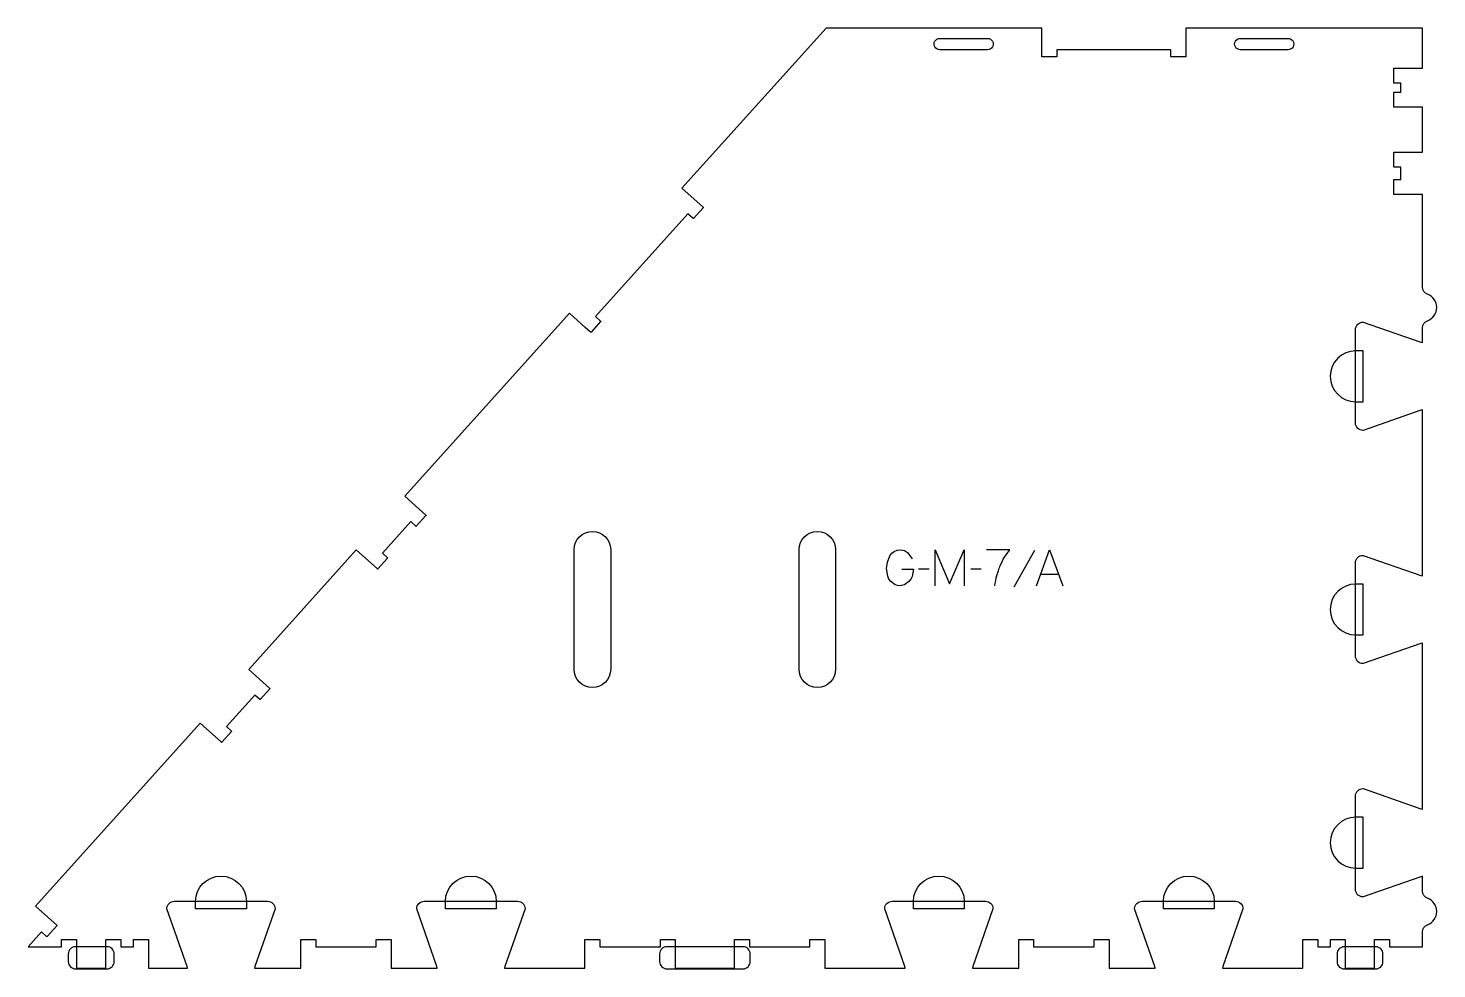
# Model space of a CAD drawing. Header units: millimetres. Extents: x -715 to 462, y -350 to 436.
import ezdxf

# ---------------------------------------------------------------- set-up
doc = ezdxf.new("R2010")
doc.units = ezdxf.units.MM
for name, color, linetype, true_color in [('1_ANYTOOL_1MMDEEP_LABELS_S', 2, 'Continuous', 0xffff00), ('3_ANYTOOL_CUTTHROUGH_INSID', 4, 'Continuous', 0x00ffff), ('4_ANYTOOL_CUTTHROUGH_OUTSI', 5, 'Continuous', 0x0000ff), ('5_ANYTOOL_HALF_MILL_9MM_IN', 3, 'Continuous', 0x00ff00)]:
    doc.layers.add(name, color=color, linetype=linetype, true_color=true_color)

msp = doc.modelspace()

# ---------------------------------------------------------------- linework, layer by layer
at = {"layer": '1_ANYTOOL_1MMDEEP_LABELS_S'}
for p, q in [((125.6, -0.5), (108.4, -31.2)), ((37.7, -16.1), (28.9, -16.2)), ((81.2, -16.1), (72.4, -16.2)), ((130.8, -20.4), (145.7, -20.4))]:
    msp.add_line(p, q, dxfattribs=at)
for points in [[(14.8, -16.2), (24.6, -16.2), (23.5, -22.2), (22.4, -24.5), (20.8, -26.5), (17.2, -29.1), (13.2, -30), (11.1, -29.8), (9.2, -29.2), (5.6, -26.5), (4.1, -24.5), (3, -22), (2.1, -15.5), (2.8, -10.2), (4.8, -5.1), (6.4, -2.8), (8.4, -1.3), (10.9, -0.3), (13.8, 0), (17.1, -0.6), (19.7, -2.3), (23.4, -7.4)], [(42.8, -30), (42.8, 0), (54.8, -28.4), (66.8, -0.1), (66.8, -30)], [(127.3, -30), (138.2, 0), (149.3, -30)]]:
    msp.add_lwpolyline(points, dxfattribs=at)
msp.add_lwpolyline([(92.7, -30, -0.028789), (94.2, -21.3), (95.5, -17.4, -0.025533), (97.1, -13.2), (98.6, -9.9, -0.047754), (103.3, -2.3), (105, 0), (85.5, 0)], format="xyb", dxfattribs=at)
at = {"layer": '3_ANYTOOL_CUTTHROUGH_INSID'}
for points in [[(46.5, 427.4), (86.5, 427.4, -1.000001), (86.5, 417.9), (46.5, 417.9, -1.000001)], [(337.7, 427.4, -1.000001), (337.7, 417.9), (297.7, 417.9, -1.000001), (297.7, 427.4)], [(-228.5, 0.2), (-228.5, -99.8, -1), (-259, -99.8), (-259, 0.2, -1)], [(-40.5, 0.2), (-40.5, -99.8, -1), (-71, -99.8), (-71, 0.2, -1)]]:
    msp.add_lwpolyline(points, format="xyb", close=True, dxfattribs=at)
at = {"layer": '4_ANYTOOL_CUTTHROUGH_OUTSI'}
msp.add_lwpolyline([(-582.3, -349.6), (-582.6, -348.2), (-599.5, -299.9), (-599.5, -299.8, -0.414214), (-593.2, -293.6), (-515.2, -293.6, -0.414214), (-509, -299.8), (-509, -299.9), (-525.9, -348.2), (-526.1, -349.6), (-487.5, -349.6), (-487.5, -325.8, -0.414214), (-487.3, -325.6), (-475.3, -325.6, -0.414214), (-475, -325.8), (-475, -331.6), (-424.5, -331.6), (-424.5, -325.8, -0.414214), (-424.3, -325.6), (-412.3, -325.6, -0.414214), (-412, -325.8), (-412, -349.6), (-373.4, -349.6), (-373.7, -348.2), (-390.6, -299.9), (-390.6, -299.8, -0.414214), (-384.3, -293.6), (-306.3, -293.6, -0.414214), (-300.1, -299.8), (-300.1, -299.9), (-317, -348.2), (-317.2, -349.6), (-250, -349.6), (-250, -325.8, -0.414214), (-249.8, -325.6), (-237.8, -325.6, -0.414214), (-237.5, -325.8), (-237.5, -331.6), (-187, -331.6), (-187, -325.8, -0.414214), (-186.8, -325.6), (-174.8, -325.6, -0.414214), (-174.5, -325.8), (-174.5, -349.6), (-125, -349.6), (-125, -325.8, -0.414214), (-124.8, -325.6), (-112.8, -325.6, -0.414214), (-112.5, -325.8), (-112.5, -331.6), (-62, -331.6), (-62, -325.8, -0.414214), (-61.8, -325.6), (-49.8, -325.6, -0.414214), (-49.5, -325.8), (-49.5, -349.6), (17.7, -349.6), (17.4, -348.2), (0.5, -299.9), (0.5, -299.8, -0.414214), (6.8, -293.6), (84.8, -293.6, -0.414214), (91, -299.8), (91, -299.9), (74.1, -348.2), (73.9, -349.6), (112.5, -349.6), (112.5, -325.8, -0.414214), (112.7, -325.6), (124.7, -325.6, -0.414214), (125, -325.8), (125, -331.6), (175.5, -331.6), (175.5, -325.8, -0.414214), (175.7, -325.6), (187.7, -325.6, -0.414214), (188, -325.8), (188, -349.6), (226.6, -349.6), (226.3, -348.2), (209.4, -299.9), (209.4, -299.8, -0.414214), (215.7, -293.6), (293.7, -293.6, -0.414214), (299.9, -299.8), (299.9, -299.9), (283, -348.2), (282.8, -349.6), (327.2, -349.6), (350, -349.6), (350, -325.8, -0.414214), (350.2, -325.6), (362.2, -325.6, -0.414214), (362.5, -325.8), (362.5, -331.6), (373, -331.6), (373, -325.8, -0.414214), (373.2, -325.6), (385.2, -325.6, -0.414214), (385.5, -325.8), (385.5, -349.6), (410, -349.6), (410, -325.8, -0.414214), (410.2, -325.6), (422.2, -325.6, -0.414214), (422.5, -325.8), (422.5, -331.6), (450, -331.6), (450, -319.2, -0.317837), (454.1, -313.3, 0.707107), (454.1, -291.1, -0.317837), (450, -285.2), (450, -272.8), (448.6, -273.1), (400.3, -290), (400.2, -290, -0.414214), (394, -283.7), (394, -205.7, -0.414214), (400.2, -199.5), (400.3, -199.5), (448.6, -216.4), (450, -216.6), (450, -77.9), (448.6, -78.2), (400.3, -95.1), (400.2, -95.1, -0.414214), (394, -88.8), (394, -10.8, -0.414214), (400.2, -4.6), (400.3, -4.6), (448.6, -21.5), (450, -21.7), (450, 117), (448.6, 116.7), (400.3, 99.8), (400.2, 99.8, -0.414214), (394, 106.1), (394, 184.1, -0.414214), (400.2, 190.3), (400.3, 190.3), (448.6, 173.4), (450, 173.2), (450, 185.6, -0.317837), (454.1, 191.5, 0.707107), (454.1, 213.6, -0.317837), (450, 219.5), (450, 296.9), (426.2, 296.9, -0.414214), (426, 297.2), (426, 309.2, -0.414214), (426.2, 309.4), (432, 309.4), (432, 319.9), (426.2, 319.9, -0.414214), (426, 320.2), (426, 332.2, -0.414214), (426.2, 332.4), (450, 332.4), (450, 369.8), (426.2, 369.8, -0.414214), (426, 370.1), (426, 382.1, -0.414214), (426.2, 382.3), (432, 382.3), (432, 389.9), (426.2, 389.9, -0.414214), (426, 390.2), (426, 402.2, -0.414214), (426.2, 402.4), (450, 402.4), (450, 435.9), (252.3, 435.9), (252.3, 412.2, -0.414214), (252.1, 411.9), (240.1, 411.9, -0.414214), (239.8, 412.2), (239.8, 417.9), (144.3, 417.9), (144.3, 412.2, -0.414214), (144.1, 411.9), (132.1, 411.9, -0.414214), (131.8, 412.2), (131.8, 435.9), (-48.5, 435.9), (-168.9, 302.2), (-151.3, 286.3, -0.414214), (-151.2, 285.9), (-159.3, 277, -0.414214), (-159.6, 277), (-163.9, 280.9), (-241.2, 195), (-236.9, 191.2, -0.414214), (-236.9, 190.8), (-244.9, 181.9, -0.414214), (-245.3, 181.9), (-249.7, 185.9), (-262.9, 197.8), (-400.6, 44.9), (-382.9, 29, -0.414214), (-382.9, 28.6), (-391, 19.7, -0.414214), (-391.3, 19.7), (-395.6, 23.6), (-419.3, -2.8), (-415.1, -6.7, -0.414214), (-415, -7), (-423.1, -15.9, -0.414214), (-423.4, -16), (-441.1, -0.1), (-531, -100), (-513.4, -115.8, -0.414214), (-513.3, -116.2), (-521.4, -125.1, -0.414214), (-521.7, -125.1), (-526, -121.3), (-549.7, -147.7), (-545.5, -151.5, -0.414214), (-545.5, -151.9), (-553.5, -160.8, -0.414214), (-553.8, -160.8), (-571.5, -144.9), (-709.2, -297.8), (-691.5, -313.7, -0.414214), (-691.5, -314.1), (-699.5, -323, -0.414214), (-699.9, -323), (-704.1, -319.1), (-715.4, -331.6), (-687.4, -331.6), (-687.4, -325.8, -0.414214), (-687.1, -325.6), (-675.1, -325.6, -0.414214), (-674.9, -325.8), (-674.9, -349.6), (-650.4, -349.6), (-650.4, -325.8, -0.414212), (-650.1, -325.6), (-638.1, -325.6, -0.414215), (-637.9, -325.8), (-637.9, -331.6), (-627.4, -331.6), (-627.4, -325.8, -0.414214), (-627.1, -325.6), (-615.1, -325.6, -0.414214), (-614.9, -325.8), (-614.9, -349.6)], format="xyb", close=True, dxfattribs=at)
at = {"layer": '5_ANYTOOL_HALF_MILL_9MM_IN'}
for points in [[(394.2, 166.3, 1), (394.2, 123.8), (400.5, 123.8), (400.5, 166.3)], [(394.2, -28.6, 1), (394.2, -71.1), (400.5, -71.1), (400.5, -28.6)], [(394.2, -223.5, 1), (394.2, -266), (400.5, -266), (400.5, -223.5)], [(-575.5, -293.8, -1), (-533, -293.8), (-533, -300.1), (-575.5, -300.1)], [(-366.6, -293.8, -1), (-324.1, -293.8), (-324.1, -300.1), (-366.6, -300.1)], [(24.5, -293.8, -1), (67, -293.8), (67, -300.1), (24.5, -300.1)], [(233.4, -293.8, -1), (275.9, -293.8), (275.9, -300.1), (233.4, -300.1)], [(-675.8, -331.6, 0.414214), (-681.8, -337.6), (-681.8, -344.1, 0.414214), (-675.8, -350.1), (-649.5, -350.1, 0.414214), (-643.5, -344.1), (-643.5, -337.6, 0.414214), (-649.5, -331.6)], [(-181.6, -331.6, 0.414214), (-187.6, -337.6), (-187.6, -344.1, 0.414214), (-181.6, -350.1), (-117.9, -350.1, 0.414214), (-111.9, -344.1), (-111.9, -337.6, 0.414214), (-117.9, -331.6)], [(384.6, -331.7, 0.414214), (378.6, -337.7), (378.6, -344.1, 0.414214), (384.6, -350.1), (410.9, -350.1, 0.414214), (416.9, -344.1), (416.9, -337.7, 0.414214), (410.9, -331.7)]]:
    msp.add_lwpolyline(points, format="xyb", close=True, dxfattribs=at)

doc.saveas('drawing.dxf')
